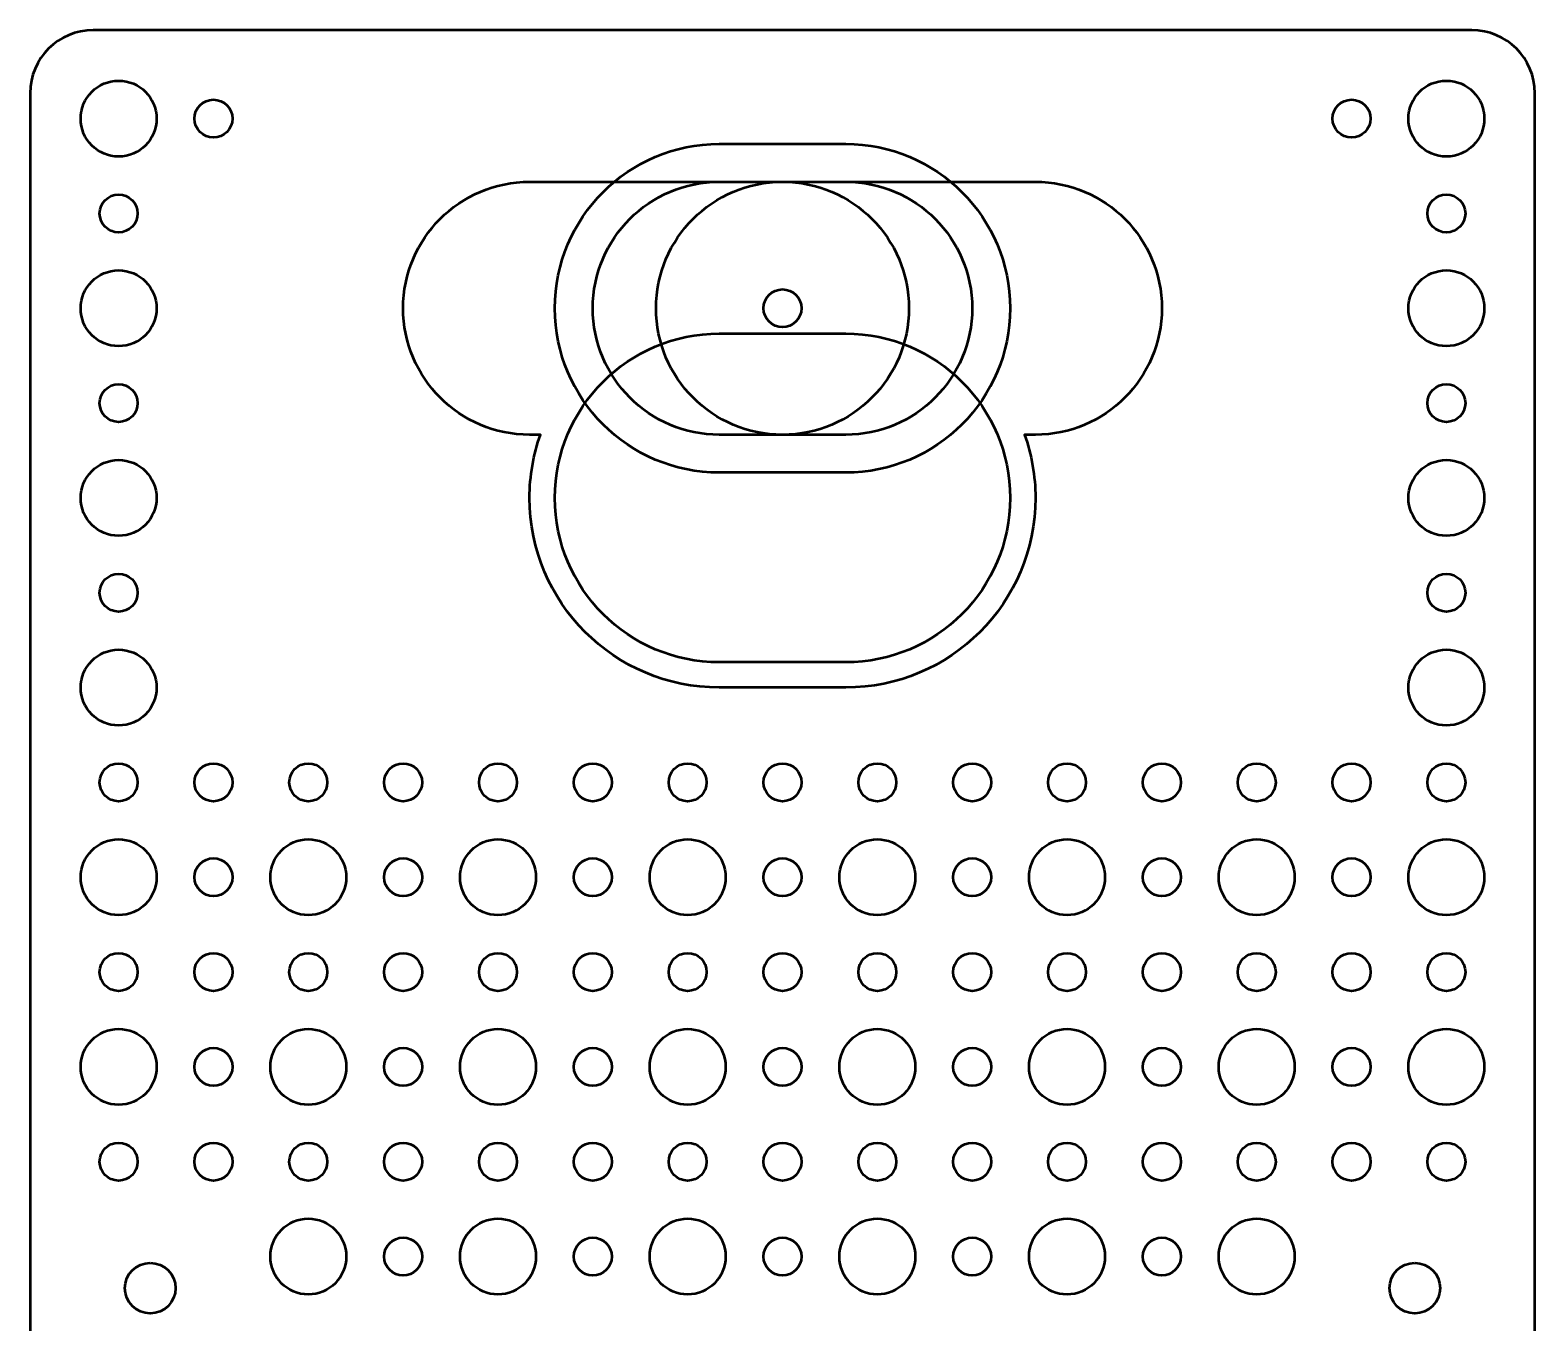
# Model space of a CAD drawing. Header units: centimetres. Extents: x -11.9 to 11.9, y -10.4 to 10.4.
# Drawn here: x 0.05 to 11.95, y 0.23 to 10.45 of the extents above; entities that cross this region are included whole.
import ezdxf

# ---------------------------------------------------------------- set-up
doc = ezdxf.new("R2010")
doc.units = ezdxf.units.CM
doc.header["$MEASUREMENT"] = 0
doc.layers.add('Layer 1', color=7, linetype='Continuous')

msp = doc.modelspace()

# ---------------------------------------------------------------- linework, layer by layer
at = {"layer": 'Layer 1', "lineweight": 53}
for centre, major_axis in [((0.75001, 9.74999), (0, 0.30001)), ((11.25001, 9.74999), (0, 0.30001)), ((1.5, 9.75), (0, 0.15)), ((10.5, 9.75), (0, 0.15)), ((0.75, 9), (0, 0.15)), ((11.25, 9), (0, 0.15)), ((0.75001, 8.24999), (0, 0.30001)), ((11.25001, 8.24999), (0, 0.30001)), ((0.75, 7.5), (0, 0.15)), ((11.25, 7.5), (0, 0.15)), ((0.75001, 6.74999), (0, 0.30001)), ((11.25001, 6.74999), (0, 0.30001)), ((0.75, 6), (0, 0.15)), ((11.25, 6), (0, 0.15)), ((0.75001, 5.24999), (0, 0.30001)), ((11.25001, 5.24999), (0, 0.30001)), ((0.75, 4.5), (0, 0.15)), ((1.5, 4.5), (0, 0.15)), ((2.25, 4.5), (0, 0.15)), ((3, 4.5), (0, 0.15)), ((3.75, 4.5), (0, 0.15)), ((4.5, 4.5), (0, 0.15)), ((5.25, 4.5), (0, 0.15)), ((6, 4.5), (0, 0.15)), ((6.75, 4.5), (0, 0.15)), ((7.5, 4.5), (0, 0.15)), ((8.25, 4.5), (0, 0.15)), ((9, 4.5), (0, 0.15)), ((9.75, 4.5), (0, 0.15)), ((10.5, 4.5), (0, 0.15)), ((11.25, 4.5), (0, 0.15)), ((0.75001, 3.74999), (0, 0.30001)), ((2.25001, 3.74999), (0, 0.30001)), ((3.75001, 3.74999), (0, 0.30001)), ((5.25001, 3.74999), (0, 0.30001)), ((6.75001, 3.74999), (0, 0.30001)), ((8.25001, 3.74999), (0, 0.30001)), ((9.75001, 3.74999), (0, 0.30001)), ((11.25001, 3.74999), (0, 0.30001)), ((1.5, 3.75), (0, 0.15)), ((3, 3.75), (0, 0.15)), ((4.5, 3.75), (0, 0.15)), ((6, 3.75), (0, 0.15)), ((7.5, 3.75), (0, 0.15)), ((9, 3.75), (0, 0.15)), ((10.5, 3.75), (0, 0.15)), ((0.75, 3), (0, 0.15)), ((1.5, 3), (0, 0.15)), ((2.25, 3), (0, 0.15)), ((3, 3), (0, 0.15)), ((3.75, 3), (0, 0.15)), ((4.5, 3), (0, 0.15)), ((5.25, 3), (0, 0.15)), ((6, 3), (0, 0.15)), ((6.75, 3), (0, 0.15)), ((7.5, 3), (0, 0.15)), ((8.25, 3), (0, 0.15)), ((9, 3), (0, 0.15)), ((9.75, 3), (0, 0.15)), ((10.5, 3), (0, 0.15)), ((11.25, 3), (0, 0.15)), ((0.75001, 2.24999), (0, 0.30001)), ((2.25001, 2.24999), (0, 0.30001)), ((3.75001, 2.24999), (0, 0.30001)), ((5.25001, 2.24999), (0, 0.30001)), ((6.75001, 2.24999), (0, 0.30001)), ((8.25001, 2.24999), (0, 0.30001)), ((9.75001, 2.24999), (0, 0.30001)), ((11.25001, 2.24999), (0, 0.30001)), ((1.5, 2.25), (0, 0.15)), ((3, 2.25), (0, 0.15)), ((4.5, 2.25), (0, 0.15)), ((6, 2.25), (0, 0.15)), ((7.5, 2.25), (0, 0.15)), ((9, 2.25), (0, 0.15)), ((10.5, 2.25), (0, 0.15)), ((0.75, 1.5), (0, 0.15)), ((1.5, 1.5), (0, 0.15)), ((2.25, 1.5), (0, 0.15)), ((3, 1.5), (0, 0.15)), ((3.75, 1.5), (0, 0.15)), ((4.5, 1.5), (0, 0.15)), ((5.25, 1.5), (0, 0.15)), ((6, 1.5), (0, 0.15)), ((6.75, 1.5), (0, 0.15)), ((7.5, 1.5), (0, 0.15)), ((8.25, 1.5), (0, 0.15)), ((9, 1.5), (0, 0.15)), ((9.75, 1.5), (0, 0.15)), ((10.5, 1.5), (0, 0.15)), ((11.25, 1.5), (0, 0.15)), ((2.25001, 0.74999), (0, 0.30001)), ((3.75001, 0.74999), (0, 0.30001)), ((5.25001, 0.74999), (0, 0.30001)), ((6.75001, 0.74999), (0, 0.30001)), ((8.25001, 0.74999), (0, 0.30001)), ((9.75001, 0.74999), (0, 0.30001)), ((3, 0.75), (0, 0.15)), ((4.5, 0.75), (0, 0.15)), ((6, 0.75), (0, 0.15)), ((7.5, 0.75), (0, 0.15)), ((9, 0.75), (0, 0.15)), ((1.00005, 0.50004), (0, 0.2)), ((11.00005, 0.50004), (0, 0.2))]:
    msp.add_ellipse(centre, major_axis=major_axis, ratio=1, dxfattribs=at)
at = {"layer": 'Layer 1', "color": 4, "lineweight": 53}
for centre, major_axis in [((6.00003, 8.24997), (0, 1.00003)), ((6, 8.25), (0, 0.15))]:
    msp.add_ellipse(centre, major_axis=major_axis, ratio=1, dxfattribs=at)
at = {"layer": 'Layer 1', "lineweight": 53}
for points, knots in [([(0.05, -9.95), (0.05, -9.95), (0.05, 9.95), (0.05, 9.95), (0.05, 9.95), (0.05, 10.22614), (0.27386, 10.45), (0.55, 10.45), (0.55, 10.45), (0.55, 10.45), (11.45, 10.45), (11.45, 10.45), (11.45, 10.45), (11.72614, 10.45), (11.95, 10.22614), (11.95, 9.95), (11.95, 9.95), (11.95, 9.95), (11.95, -9.95), (11.95, -9.95), (11.95, -9.95), (11.95, -10.22614), (11.72614, -10.45), (11.45, -10.45), (11.45, -10.45), (11.45, -10.45), (0.55, -10.45), (0.55, -10.45), (0.55, -10.45), (0.27386, -10.45), (0.05, -10.22614), (0.05, -9.95)], [0, 0, 0, 0, 0.11111111, 0.11111111, 0.11111111, 0.11111111, 0.22222222, 0.22222222, 0.22222222, 0.22222222, 0.33333333, 0.33333333, 0.33333333, 0.33333333, 0.44444444, 0.44444444, 0.44444444, 0.44444444, 0.55555556, 0.55555556, 0.55555556, 0.55555556, 0.66666667, 0.66666667, 0.66666667, 0.66666667, 0.77777778, 0.77777778, 0.77777778, 0.77777778, 1, 1, 1, 1]), ([(4, 7.24999), (4, 7.24999), (4.08547, 7.24999), (4.08547, 7.24999), (4.08547, 7.24999), (4.03018, 7.09359), (4, 6.92533), (4, 6.74999), (4, 6.74999), (4, 5.92156), (4.67157, 5.24999), (5.5, 5.24999), (5.5, 5.24999), (5.5, 5.24999), (6.5, 5.24999), (6.5, 5.24999), (6.5, 5.24999), (7.32843, 5.24999), (8, 5.92156), (8, 6.74999), (8, 6.74999), (8, 6.92533), (7.96982, 7.09359), (7.91453, 7.24999), (7.91453, 7.24999), (7.91453, 7.24999), (8, 7.24999), (8, 7.24999), (8, 7.24999), (8.55228, 7.24999), (9, 7.69771), (9, 8.24999), (9, 8.24999), (9, 8.80227), (8.55228, 9.24999), (8, 9.24999), (8, 9.24999), (8, 9.24999), (4, 9.24999), (4, 9.24999), (4, 9.24999), (3.44772, 9.24999), (3, 8.80227), (3, 8.24999), (3, 8.24999), (3, 7.69771), (3.44772, 7.24999), (4, 7.24999)], [0, 0, 0, 0, 0.07692308, 0.07692308, 0.07692308, 0.07692308, 0.15384615, 0.15384615, 0.15384615, 0.15384615, 0.23076923, 0.23076923, 0.23076923, 0.23076923, 0.30769231, 0.30769231, 0.30769231, 0.30769231, 0.38461538, 0.38461538, 0.38461538, 0.38461538, 0.46153846, 0.46153846, 0.46153846, 0.46153846, 0.53846154, 0.53846154, 0.53846154, 0.53846154, 0.61538462, 0.61538462, 0.61538462, 0.61538462, 0.69230769, 0.69230769, 0.69230769, 0.69230769, 0.76923077, 0.76923077, 0.76923077, 0.76923077, 0.84615385, 0.84615385, 0.84615385, 0.84615385, 1, 1, 1, 1])]:
    msp.add_open_spline(points, degree=3, knots=knots, dxfattribs=at)
at = {"layer": 'Layer 1', "color": 4, "lineweight": 53}
for points in [[(5.5, 6.94999), (5.5, 6.94999), (6.5, 6.94999), (6.5, 6.94999), (6.5, 6.94999), (7.21796, 6.94999), (7.8, 7.53203), (7.8, 8.24999), (7.8, 8.24999), (7.8, 8.96795), (7.21796, 9.54999), (6.5, 9.54999), (6.5, 9.54999), (6.5, 9.54999), (5.5, 9.54999), (5.5, 9.54999), (5.5, 9.54999), (4.78204, 9.54999), (4.2, 8.96795), (4.2, 8.24999), (4.2, 8.24999), (4.2, 7.53203), (4.78204, 6.94999), (5.5, 6.94999)], [(5.5, 7.24999), (5.5, 7.24999), (6.5, 7.24999), (6.5, 7.24999), (6.5, 7.24999), (7.05228, 7.24999), (7.5, 7.69771), (7.5, 8.24999), (7.5, 8.24999), (7.5, 8.80227), (7.05228, 9.24999), (6.5, 9.24999), (6.5, 9.24999), (6.5, 9.24999), (5.5, 9.24999), (5.5, 9.24999), (5.5, 9.24999), (4.94772, 9.24999), (4.5, 8.80227), (4.5, 8.24999), (4.5, 8.24999), (4.5, 7.69771), (4.94772, 7.24999), (5.5, 7.24999)], [(5.5, 5.44999), (5.5, 5.44999), (6.5, 5.44999), (6.5, 5.44999), (6.5, 5.44999), (7.21796, 5.44999), (7.8, 6.03203), (7.8, 6.74999), (7.8, 6.74999), (7.8, 7.46795), (7.21796, 8.04999), (6.5, 8.04999), (6.5, 8.04999), (6.5, 8.04999), (5.5, 8.04999), (5.5, 8.04999), (5.5, 8.04999), (4.78204, 8.04999), (4.2, 7.46795), (4.2, 6.74999), (4.2, 6.74999), (4.2, 6.03203), (4.78204, 5.44999), (5.5, 5.44999)]]:
    msp.add_open_spline(points, degree=3, knots=[0, 0, 0, 0, 0.14285714, 0.14285714, 0.14285714, 0.14285714, 0.28571429, 0.28571429, 0.28571429, 0.28571429, 0.42857143, 0.42857143, 0.42857143, 0.42857143, 0.57142857, 0.57142857, 0.57142857, 0.57142857, 0.71428571, 0.71428571, 0.71428571, 0.71428571, 1, 1, 1, 1], dxfattribs=at)

doc.saveas('drawing.dxf')
